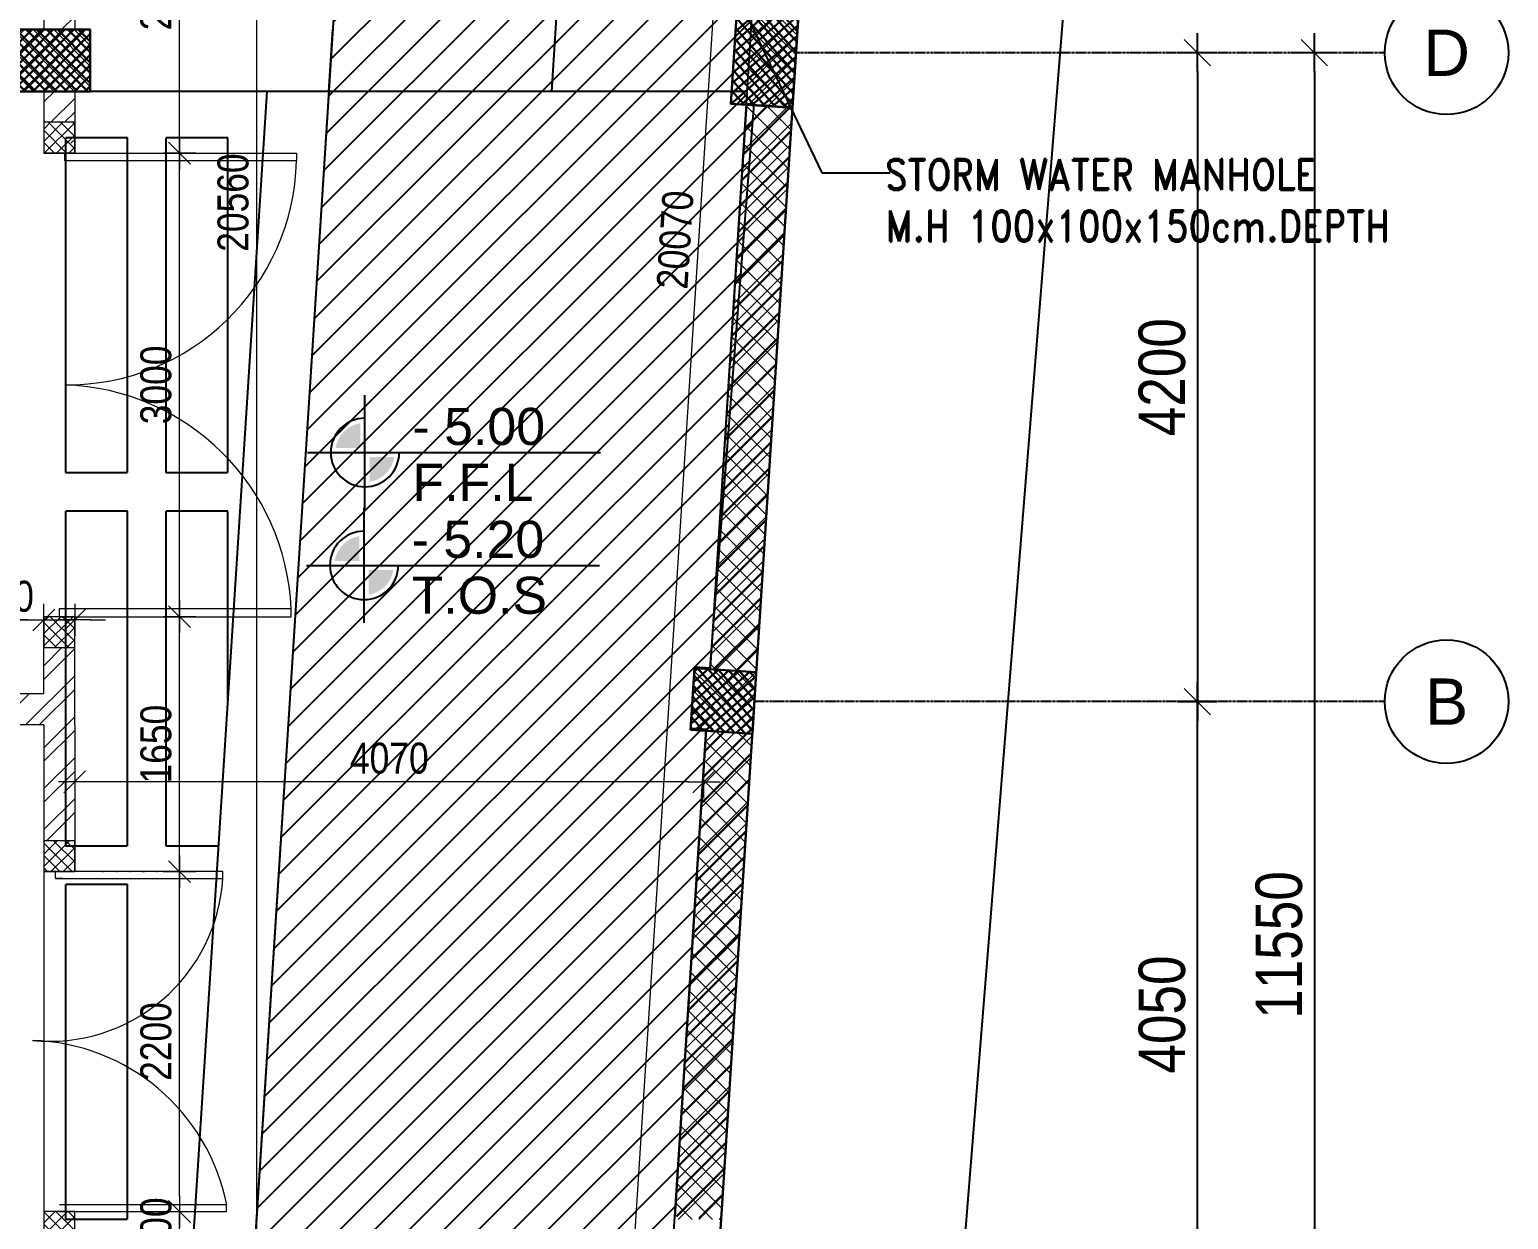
# Model space of a CAD drawing. Header units: inches. Extents: x 676944 to 1044153, y 326920 to 502369.
# Drawn here: x 744355 to 753921, y 370609 to 378310 of the extents above; entities that cross this region are included whole.
import ezdxf
from ezdxf.enums import TextEntityAlignment as Align

# ---------------------------------------------------------------- set-up
doc = ezdxf.new("R2010")
doc.units = ezdxf.units.IN
doc.header["$MEASUREMENT"] = 0
for name, pattern in [('CENTER', [50.8, 31.75, -6.35, 6.35, -6.35]), ('DOT2', [3.175, 0, -3.175]), ('HIDDEN', [9.525, 6.35, -3.175])]:
    doc.linetypes.add(name, pattern=pattern)
doc.layers.add('A-DIMENSION', color=7, linetype='Continuous', lineweight=9)
doc.layers.add('A-LEVEL', color=181, linetype='Continuous', lineweight=9)
for name, color, linetype in [('Axis', 9, 'CENTER'), ('dim-axis', 15, 'Continuous'), ('LEVELS', 181, 'Continuous'), ('P-PIPE-DRA', 40, 'Continuous'), ('P-PIPE-DRA-TXT', 181, 'Continuous'), ('S-BEAM', 2, 'Continuous'), ('S-COL-1', 7, 'Continuous'), ('S-COL1-HT', 11, 'Continuous'), ('S-HAT', 45, 'Continuous'), ('S-RIBS', 43, 'HIDDEN'), ('S-WALL', 1, 'Continuous'), ('S-WALL-HAT', 9, 'Continuous')]:
    doc.layers.add(name, color=color, linetype=linetype)
doc.styles.add('ARIAL', font='ARIALN.TTF')
doc.styles.add('SS', font='romand.shx', dxfattribs={"width": 0.85, "height": 200})
doc.styles.get("Standard").update_dxf_attribs({"font": 'arial.ttf'})
doc.styles.add('style1', font='arial.ttf')
doc.dimstyles.new('DIM-100', dxfattribs={"dimscale": 150, "dimtxt": 2, "dimasz": 1, "dimexe": 0.75, "dimexo": 1, "dimgap": 0.5, "dimtad": 1, "dimdec": 0, "dimzin": 11, "dimdsep": 46, "dimtxsty": 'ARIAL', "dimblk": 'R', "dimcen": 2.5, "dimdle": 1, "dimclrd": 256, "dimclre": 256, "dimclrt": 256, "dimazin": 0, "dimtfac": 1, "dimtdec": 0, "dimtix": 1, "dimtmove": 2, "dimatfit": 3, "dimldrblk": 'R', "dimtolj": 1, "dimtzin": 3, "dimlwd": -1, "dimlwe": 13, "dimarcsym": 0})
doc.dimstyles.new('ELSAYED', dxfattribs={"dimtxt": 250, "dimasz": 180, "dimexe": 0, "dimexo": 0, "dimgap": 0.025, "dimtad": 1, "dimlfac": 0.001, "dimzin": 0, "dimdsep": 46, "dimtxsty": 'SS', "dimcen": 0, "dimdle": 0.02, "dimclrd": 1, "dimclre": 1, "dimclrt": 1, "dimadec": 0, "dimazin": 0, "dimtfac": 1, "dimtix": 1, "dimtmove": 2, "dimatfit": 1, "dimfxl": 0, "dimtolj": 1, "dimtzin": 0, "dimlwe": -1, "dimarcsym": 0})
doc.dimstyles.get("Standard").update_dxf_attribs({"dimtxt": 0.18, "dimasz": 0.18, "dimexe": 0.18, "dimexo": 0.0625, "dimgap": 0.09, "dimtad": 0, "dimtih": 1, "dimtoh": 1, "dimdec": 4, "dimzin": 0, "dimdsep": 46, "dimtxsty": 'Standard', "dimcen": 0.09, "dimadec": 0, "dimazin": 0, "dimtfac": 1, "dimtdec": 4, "dimtofl": 0, "dimtmove": 0, "dimatfit": 3, "dimfxl": 1, "dimtolj": 1, "dimtzin": 0, "dimarcsym": 0})
pattern_1 = [(45, (500265.856, -209134.585), (-39.7747564, 39.7747564), []), (135, (500265.856, -209134.585), (-39.7747564, -39.7747564), [])]
pattern_2 = [(45, (500265.86, -209134.585), (-66.29126, 66.29126), []), (135, (500265.86, -209134.585), (-66.29126, -66.29126), [])]

# ---------------------------------------------------------------- blocks, each defined once
blk = doc.blocks.new('R')
for p, q in [((0, -1.05), (0, 1.05)), ((-1.05, 0), (1.05, 0))]:
    blk.add_line(p, q)
at = {"color": 4, "lineweight": 13}
blk.add_line((-0.707, -0.707), (0.707, 0.707), dxfattribs=at)
blk = doc.blocks.new('*D461')
at = {"layer": 'A-DIMENSION', "color": 254, "linetype": 'DOT2', "lineweight": 13, "transparency": 16777216}
for p, q in [((553658.7, 206192.4), (553658.7, 206108.5)), ((557728.5, 206192.4), (557728.5, 206108.5))]:
    blk.add_line(p, q, dxfattribs=at)
at = {"layer": 'A-DIMENSION', "color": 254, "transparency": 16777216}
blk.add_line((557628.5, 206183.5), (553758.7, 206183.5), dxfattribs=at)
at = {"layer": 'Defpoints', "color": 0, "transparency": 16777216}
for p in [(553658.7, 206292.4), (557728.5, 206292.4), (553658.7, 206183.5)]:
    blk.add_point(p, dxfattribs=at)
at = {"layer": 'A-DIMENSION', "color": 254, "transparency": 16777216, "xscale": 100, "yscale": 100, "zscale": 100}
for p, rotation in [((553658.7, 206183.5), 179.9999999999968), ((557728.5, 206183.5), 359.9999999999968)]:
    blk.add_blockref('R', p, dxfattribs=dict(at, rotation=rotation))
at = {"layer": 'A-DIMENSION', "color": 254, "transparency": 16777216, "insert": (555693.6, 206335.6), "char_height": 200, "attachment_point": 5, "style": 'ARIAL'}
blk.add_mtext('\\A1;4070', dxfattribs=at)
blk = doc.blocks.new('level')
at = {"layer": 'LEVELS'}
for points in [[(42.7, 3.7), (22.8, 3.7, -0.325023), (42.7, 23.7)], [(70.2, -3.7), (50.2, -3.7), (50.2, -23.7, 0.325023)]]:
    blk.add_hatch(color=256, dxfattribs=at).paths.add_polyline_path(points)
for p, q in [((46.5, -46.5), (46.5, 46.5)), ((0, 0), (236.9, 0))]:
    blk.add_line(p, q, dxfattribs=at)
blk.add_arc((46.5, 0), 27.7, 90, 0, dxfattribs=at)
at = {"layer": 'LEVELS', "style": 'style1', "flags": 8}
for tag, p in [('+0.00', (85, 6.1)), ('F.F.L', (85, -39.1))]:
    blk.add_attdef(tag, p, '', height=30, dxfattribs=at)
blk = doc.blocks.new('*D431')
at = {"layer": 'A-DIMENSION', "color": 254, "linetype": 'DOT2', "lineweight": 13, "transparency": 16777216}
for p, q in [((548358.7, 207176.5), (548358.7, 207306.1)), ((553458.7, 207072.1), (553458.7, 207306.1))]:
    blk.add_line(p, q, dxfattribs=at)
at = {"layer": 'A-DIMENSION', "color": 254, "transparency": 16777216}
blk.add_line((548458.7, 207231.1), (553358.7, 207231.1), dxfattribs=at)
at = {"layer": 'Defpoints', "color": 0, "transparency": 16777216}
for p in [(553458.7, 207231.1), (548358.7, 207076.5), (553458.7, 206972.1)]:
    blk.add_point(p, dxfattribs=at)
at = {"layer": 'A-DIMENSION', "color": 254, "transparency": 16777216, "xscale": 100, "yscale": 100, "zscale": 100, "rotation": 180}
blk.add_blockref('R', (548358.7, 207231.1), dxfattribs=at)
at = {"layer": 'A-DIMENSION', "color": 254, "transparency": 16777216, "xscale": 100, "yscale": 100, "zscale": 100}
blk.add_blockref('R', (553458.7, 207231.1), dxfattribs=at)
at = {"layer": 'A-DIMENSION', "color": 254, "transparency": 16777216, "insert": (551816.6, 207398.7), "char_height": 200, "attachment_point": 5, "style": 'ARIAL'}
blk.add_mtext('\\A1;5100', dxfattribs=at)
blk = doc.blocks.new('*D432')
at = {"layer": 'A-DIMENSION', "color": 254, "linetype": 'DOT2', "lineweight": 13, "transparency": 16777216}
for p, q in [((553458.7, 207072.1), (553458.7, 207306.1)), ((553658.7, 207072.1), (553658.7, 207306.1))]:
    blk.add_line(p, q, dxfattribs=at)
at = {"layer": 'A-DIMENSION', "color": 254, "transparency": 16777216}
for p, q in [((553358.7, 207231.1), (553258.7, 207231.1)), ((553458.7, 207231.1), (553658.7, 207231.1)), ((553758.7, 207231.1), (553858.7, 207231.1))]:
    blk.add_line(p, q, dxfattribs=at)
at = {"layer": 'Defpoints', "color": 0, "transparency": 16777216}
for p in [(553658.7, 207231.1), (553458.7, 206972.1), (553658.7, 206972.1)]:
    blk.add_point(p, dxfattribs=at)
at = {"layer": 'A-DIMENSION', "color": 254, "transparency": 16777216, "xscale": 100, "yscale": 100, "zscale": 100}
blk.add_blockref('R', (553458.7, 207231.1), dxfattribs=at)
at = {"layer": 'A-DIMENSION', "color": 254, "transparency": 16777216, "xscale": 100, "yscale": 100, "zscale": 100, "rotation": 180}
blk.add_blockref('R', (553658.7, 207231.1), dxfattribs=at)
at = {"layer": 'A-DIMENSION', "color": 254, "transparency": 16777216, "insert": (553203.3, 207383.2), "char_height": 200, "attachment_point": 5, "style": 'ARIAL'}
blk.add_mtext('\\A1;200', dxfattribs=at)
blk = doc.blocks.new('*D435')
at = {"layer": 'A-DIMENSION', "color": 254, "linetype": 'DOT2', "lineweight": 13, "transparency": 16777216}
for p, q in [((553783.7, 205602.4), (554411.8, 205602.4)), ((554034.4, 203402.4), (554411.8, 203402.4))]:
    blk.add_line(p, q, dxfattribs=at)
at = {"layer": 'A-DIMENSION', "color": 254, "transparency": 16777216}
blk.add_line((554336.8, 203502.4), (554336.8, 205502.4), dxfattribs=at)
at = {"layer": 'Defpoints', "color": 0, "transparency": 16777216}
for p in [(553683.7, 205602.4), (554336.8, 205602.4), (553934.4, 203402.4)]:
    blk.add_point(p, dxfattribs=at)
at = {"layer": 'A-DIMENSION', "color": 254, "transparency": 16777216, "xscale": 100, "yscale": 100, "zscale": 100}
for p, rotation in [((554336.8, 205602.4), 90), ((554336.8, 203402.4), 270)]:
    blk.add_blockref('R', p, dxfattribs=dict(at, rotation=rotation))
at = {"layer": 'A-DIMENSION', "color": 254, "transparency": 16777216, "insert": (554184.7, 204502.4), "char_height": 200, "attachment_point": 5, "rotation": 90, "style": 'ARIAL'}
blk.add_mtext('\\A1;2200', dxfattribs=at)
blk = doc.blocks.new('*D436')
at = {"layer": 'A-DIMENSION', "color": 254, "linetype": 'DOT2', "lineweight": 13, "transparency": 16777216}
for p, q in [((553758.7, 207252.4), (554411.8, 207252.4)), ((553758.7, 205602.4), (554411.8, 205602.4))]:
    blk.add_line(p, q, dxfattribs=at)
at = {"layer": 'A-DIMENSION', "color": 254, "transparency": 16777216}
blk.add_line((554336.8, 205702.4), (554336.8, 207152.4), dxfattribs=at)
at = {"layer": 'Defpoints', "color": 0, "transparency": 16777216}
for p in [(553658.7, 207252.4), (554336.8, 207252.4), (553658.7, 205602.4)]:
    blk.add_point(p, dxfattribs=at)
at = {"layer": 'A-DIMENSION', "color": 254, "transparency": 16777216, "xscale": 100, "yscale": 100, "zscale": 100}
for p, rotation in [((554336.8, 207252.4), 90), ((554336.8, 205602.4), 270)]:
    blk.add_blockref('R', p, dxfattribs=dict(at, rotation=rotation))
at = {"layer": 'A-DIMENSION', "color": 254, "transparency": 16777216, "insert": (554184.7, 206427.4), "char_height": 200, "attachment_point": 5, "rotation": 90, "style": 'ARIAL'}
blk.add_mtext('\\A1;1650', dxfattribs=at)
blk = doc.blocks.new('*D437')
at = {"layer": 'A-DIMENSION', "color": 254, "linetype": 'DOT2', "lineweight": 13, "transparency": 16777216}
for p, q in [((553658.7, 210252.4), (554411.8, 210252.4)), ((553758.7, 207252.4), (554411.8, 207252.4))]:
    blk.add_line(p, q, dxfattribs=at)
at = {"layer": 'A-DIMENSION', "color": 254, "transparency": 16777216}
blk.add_line((554336.8, 207352.4), (554336.8, 210152.4), dxfattribs=at)
at = {"layer": 'Defpoints', "color": 0, "transparency": 16777216}
for p in [(553558.7, 210252.4), (554336.8, 210252.4), (553658.7, 207252.4)]:
    blk.add_point(p, dxfattribs=at)
at = {"layer": 'A-DIMENSION', "color": 254, "transparency": 16777216, "xscale": 100, "yscale": 100, "zscale": 100}
for p, rotation in [((554336.8, 210252.4), 90), ((554336.8, 207252.4), 270)]:
    blk.add_blockref('R', p, dxfattribs=dict(at, rotation=rotation))
at = {"layer": 'A-DIMENSION', "color": 254, "transparency": 16777216, "insert": (554184.7, 208752.4), "char_height": 200, "attachment_point": 5, "rotation": 90, "style": 'ARIAL'}
blk.add_mtext('\\A1;3000', dxfattribs=at)
blk = doc.blocks.new('*D438')
at = {"layer": 'A-DIMENSION', "color": 254, "linetype": 'DOT2', "lineweight": 13, "transparency": 16777216}
for p, q in [((553682.5, 212352.4), (554411.8, 212352.4)), ((553658.7, 210252.4), (554411.8, 210252.4))]:
    blk.add_line(p, q, dxfattribs=at)
at = {"layer": 'A-DIMENSION', "color": 254, "transparency": 16777216}
blk.add_line((554336.8, 210352.4), (554336.8, 212252.4), dxfattribs=at)
at = {"layer": 'Defpoints', "color": 0, "transparency": 16777216}
for p in [(553582.5, 212352.4), (554336.8, 212352.4), (553558.7, 210252.4)]:
    blk.add_point(p, dxfattribs=at)
at = {"layer": 'A-DIMENSION', "color": 254, "transparency": 16777216, "xscale": 100, "yscale": 100, "zscale": 100}
for p, rotation in [((554336.8, 212352.4), 90), ((554336.8, 210252.4), 270)]:
    blk.add_blockref('R', p, dxfattribs=dict(at, rotation=rotation))
at = {"layer": 'A-DIMENSION', "color": 254, "transparency": 16777216, "insert": (554184.7, 211302.4), "char_height": 200, "attachment_point": 5, "rotation": 90, "style": 'ARIAL'}
blk.add_mtext('\\A1;2100', dxfattribs=at)
blk = doc.blocks.new('*D515')
at = {"layer": 'A-DIMENSION', "color": 254, "linetype": 'DOT2', "lineweight": 13, "transparency": 16777216}
for p, q in [((558487.1, 219686.6), (558262.4, 219701)), ((557202.9, 199657.8), (556978.3, 199672.2))]:
    blk.add_line(p, q, dxfattribs=at)
at = {"layer": 'A-DIMENSION', "color": 254, "transparency": 16777216}
blk.add_line((557059.5, 199767.2), (558330.9, 219596.4), dxfattribs=at)
at = {"layer": 'Defpoints', "color": 0, "transparency": 16777216}
for p in [(558337.3, 219696.2), (558586.9, 219680.2), (557302.7, 199651.4)]:
    blk.add_point(p, dxfattribs=at)
at = {"layer": 'A-DIMENSION', "color": 254, "transparency": 16777216, "xscale": 100, "yscale": 100, "zscale": 100}
for p, rotation in [((558337.3, 219696.2), 86.33149765879534), ((557053.1, 199667.4), 266.3314976587953)]:
    blk.add_blockref('R', p, dxfattribs=dict(at, rotation=rotation))
at = {"layer": 'A-DIMENSION', "color": 254, "transparency": 16777216, "insert": (557543.4, 209691.6), "char_height": 200, "attachment_point": 5, "rotation": 86.3315, "style": 'ARIAL'}
blk.add_mtext('\\A1;20070', dxfattribs=at)
blk = doc.blocks.new('*D395')
at = {"layer": 'A-DIMENSION', "color": 254, "linetype": 'DOT2', "lineweight": 13, "transparency": 16777216}
for p, q in [((554743.1, 220212.6), (554760.8, 220212.6)), ((554929.9, 199652.4), (554910.8, 199652.4))]:
    blk.add_line(p, q, dxfattribs=at)
at = {"layer": 'A-DIMENSION', "color": 254, "transparency": 16777216}
blk.add_line((554835.8, 199752.4), (554835.8, 220112.6), dxfattribs=at)
at = {"layer": 'Defpoints', "color": 0, "transparency": 16777216}
for p in [(554835.8, 220212.6), (554843.1, 220212.6), (554829.9, 199652.4)]:
    blk.add_point(p, dxfattribs=at)
at = {"layer": 'A-DIMENSION', "color": 254, "transparency": 16777216, "xscale": 100, "yscale": 100, "zscale": 100}
for p, rotation in [((554835.8, 220212.6), 90), ((554835.8, 199652.4), 270)]:
    blk.add_blockref('R', p, dxfattribs=dict(at, rotation=rotation))
at = {"layer": 'A-DIMENSION', "color": 254, "transparency": 16777216, "insert": (554683.7, 209932.5), "char_height": 200, "attachment_point": 5, "rotation": 90, "style": 'ARIAL'}
blk.add_mtext('\\A1;20560', dxfattribs=at)
blk = doc.blocks.new('*D394')
at = {"layer": 'A-DIMENSION', "color": 254, "transparency": 16777216}
for p, q in [((554336.8, 203502.4), (554336.8, 203602.4)), ((554336.8, 203202.4), (554336.8, 203402.4)), ((554336.8, 203102.4), (554336.8, 203002.4))]:
    blk.add_line(p, q, dxfattribs=at)
at = {"layer": 'A-DIMENSION', "color": 254, "linetype": 'DOT2', "lineweight": 13, "transparency": 16777216}
for p, q in [((554331.8, 203402.4), (554411.8, 203402.4)), ((554034.4, 203202.4), (554411.8, 203202.4))]:
    blk.add_line(p, q, dxfattribs=at)
at = {"layer": 'Defpoints', "color": 0, "transparency": 16777216}
for p in [(554231.8, 203402.4), (554336.8, 203402.4), (553934.4, 203202.4)]:
    blk.add_point(p, dxfattribs=at)
at = {"layer": 'A-DIMENSION', "color": 254, "transparency": 16777216, "xscale": 100, "yscale": 100, "zscale": 100}
for p, rotation in [((554336.8, 203402.4), 270), ((554336.8, 203202.4), 90)]:
    blk.add_blockref('R', p, dxfattribs=dict(at, rotation=rotation))
at = {"layer": 'A-DIMENSION', "color": 254, "transparency": 16777216, "insert": (554184.7, 203302.4), "char_height": 200, "attachment_point": 5, "rotation": 90, "style": 'ARIAL'}
blk.add_mtext('\\A1;200', dxfattribs=at)
blk = doc.blocks.new('*D353')
at = {"layer": 'Defpoints', "color": 0, "transparency": 16777216}
for p in [(255757.3, 426487.4), (255757.3, 414937.4), (255757.3, 414937.4)]:
    blk.add_point(p, dxfattribs=at)
at = {"layer": 'dim-axis', "linetype": 'DOT2', "lineweight": 13, "transparency": 16777216}
for p, q in [((255607.3, 426487.4), (255644.8, 426487.4)), ((255607.3, 414937.4), (255644.8, 414937.4))]:
    blk.add_line(p, q, dxfattribs=at)
at = {"layer": 'dim-axis', "transparency": 16777216}
blk.add_line((255757.3, 426367.4), (255757.3, 415057.4), dxfattribs=at)
at = {"layer": 'dim-axis', "transparency": 16777216, "xscale": 120, "yscale": 120, "zscale": 120}
for p, rotation in [((255757.3, 426487.4), 90), ((255757.3, 414937.4), 270)]:
    blk.add_blockref('R', p, dxfattribs=dict(at, rotation=rotation))
at = {"layer": 'dim-axis', "transparency": 16777216, "insert": (255529.2, 420712.4), "char_height": 300, "attachment_point": 5, "rotation": 90, "style": 'ARIAL'}
blk.add_mtext('\\A1;11550', dxfattribs=at)
blk = doc.blocks.new('*D153')
at = {"layer": 'Defpoints', "color": 0, "transparency": 16777216}
for p in [(253904.5, 442848), (251664.1, 414937.4), (253174.5, 414816.2)]:
    blk.add_point(p, dxfattribs=at)
at = {"layer": 'dim-axis', "linetype": 'DOT2', "lineweight": 13, "transparency": 16777216}
for p, q in [((254054, 442836), (255527.1, 442717.7)), ((251813.6, 414925.4), (253286.6, 414807.2))]:
    blk.add_line(p, q, dxfattribs=at)
at = {"layer": 'dim-axis', "transparency": 16777216}
blk.add_line((255405.3, 442607.1), (253184.1, 414935.8), dxfattribs=at)
at = {"layer": 'dim-axis', "transparency": 16777216, "xscale": 120, "yscale": 120, "zscale": 120}
for p, rotation in [((255414.9, 442726.7), 85.410651128382), ((253174.5, 414816.2), 265.410651128382)]:
    blk.add_blockref('R', p, dxfattribs=dict(at, rotation=rotation))
at = {"layer": 'dim-axis', "transparency": 16777216, "insert": (254067.3, 428789.7), "char_height": 300, "attachment_point": 5, "rotation": 85.41065, "style": 'ARIAL'}
blk.add_mtext('\\A1;28000', dxfattribs=at)
blk = doc.blocks.new('*D369')
at = {"layer": 'Defpoints', "color": 0, "transparency": 16777216}
for p in [(254290.1, 426487.4), (254290.1, 422287.4), (255001, 422287.4)]:
    blk.add_point(p, dxfattribs=at)
at = {"layer": 'dim-axis', "linetype": 'DOT2', "lineweight": 13, "transparency": 16777216}
for p, q in [((254440.1, 426487.4), (255113.5, 426487.4)), ((254440.1, 422287.4), (255113.5, 422287.4))]:
    blk.add_line(p, q, dxfattribs=at)
at = {"layer": 'dim-axis', "transparency": 16777216}
blk.add_line((255001, 426367.4), (255001, 422407.4), dxfattribs=at)
at = {"layer": 'dim-axis', "transparency": 16777216, "xscale": 120, "yscale": 120, "zscale": 120}
for p, rotation in [((255001, 426487.4), 90), ((255001, 422287.4), 270)]:
    blk.add_blockref('R', p, dxfattribs=dict(at, rotation=rotation))
at = {"layer": 'dim-axis', "transparency": 16777216, "insert": (254772.9, 424387.4), "char_height": 300, "attachment_point": 5, "rotation": 90, "style": 'ARIAL'}
blk.add_mtext('\\A1;4200', dxfattribs=at)
blk = doc.blocks.new('*D370')
at = {"layer": 'Defpoints', "color": 0, "transparency": 16777216}
for p in [(254290.1, 422287.4), (255001, 422287.4), (254290.1, 418237.4)]:
    blk.add_point(p, dxfattribs=at)
at = {"layer": 'dim-axis', "linetype": 'DOT2', "lineweight": 13, "transparency": 16777216}
for p, q in [((254440.1, 422287.4), (255113.5, 422287.4)), ((254440.1, 418237.4), (255113.5, 418237.4))]:
    blk.add_line(p, q, dxfattribs=at)
at = {"layer": 'dim-axis', "transparency": 16777216}
blk.add_line((255001, 418357.4), (255001, 422167.4), dxfattribs=at)
at = {"layer": 'dim-axis', "transparency": 16777216, "xscale": 120, "yscale": 120, "zscale": 120}
for p, rotation in [((255001, 422287.4), 90), ((255001, 418237.4), 270)]:
    blk.add_blockref('R', p, dxfattribs=dict(at, rotation=rotation))
at = {"layer": 'dim-axis', "transparency": 16777216, "insert": (254772.9, 420262.4), "char_height": 300, "attachment_point": 5, "rotation": 90, "style": 'ARIAL'}
blk.add_mtext('\\A1;4050', dxfattribs=at)
blk = doc.blocks.new('SDFGBS')
at = {"layer": 'A-DIMENSION'}
h = blk.add_hatch(dxfattribs=at)
h.set_pattern_fill('ANSI35', color=254, scale=500)
h.set_pattern_definition([(45, (552314.21, 217329.53), (-88.3883, 88.3883), []), (45, (552402.6, 217329.53), (-88.3883, 88.3883), [156.25, -31.25, 0, -31.25])])
edge = h.paths.add_edge_path(flags=17)
edge.add_line((553946.3, 227821), (553748.4, 227849.3))
edge.add_line((553748.4, 227849.3), (552636.7, 220060.7))
edge.add_line((552636.7, 220060.7), (552850.2, 220030.2))
edge.add_line((552850.2, 220030.2), (553946.3, 227821))
edge.add_line((553946.3, 227821), (553748.4, 227849.3))
h.paths.add_polyline_path([(553946.3, 227821), (553748.4, 227849.3), (552636.7, 220060.7), (552850.2, 220030.2)], flags=17)
h.paths.add_polyline_path([(552122.2, 216511.9), (552150.4, 216709.9), (548158.7, 217279.6), (548158.7, 217118.1), (548158.7, 217081.1), (548158.7, 206352.4), (548358.7, 206352.4), (548358.7, 217049)])
h.paths.add_polyline_path([(552440.3, 217325.1), (552242.3, 217353.3), (552206.9, 217105.8), (552404.9, 217077.6)])
h.paths.add_polyline_path([(548158.7, 205052.4), (548358.7, 205055.3), (548358.7, 205152.4), (548158.7, 205152.4)])
h = blk.add_hatch(dxfattribs=at)
h.set_pattern_fill('ANSI32', color=254, scale=500)
h.set_pattern_definition([(45, (500240.86, -209134.59), (-132.58252, 132.58252), []), (45, (500329.24, -209134.59), (-132.58252, 132.58252), [])])
h.paths.add_polyline_path([(553658.7, 210652.4), (553633.7, 210652.4), (553633.7, 210252.4), (553644, 210252.4), (553658.7, 210252.4)])
h.paths.add_polyline_path([(553458.7, 210452.4), (553633.7, 210452.4), (553633.7, 210652.4), (553458.7, 210652.4)])
h.paths.add_polyline_path([(553658.7, 212152.4), (553458.7, 212152.4), (553458.7, 211052.4), (553658.7, 211052.4)])
h = blk.add_hatch(dxfattribs=at)
h.set_pattern_fill('ANSI37', color=254, scale=750)
h.set_pattern_definition(pattern_2)
h.paths.add_polyline_path([(558003.2, 210572.4), (558302.5, 210553.2), (558347.3, 211251.7), (558048, 211270.9)])
h = blk.add_hatch(dxfattribs=at)
h.set_pattern_fill('ANSI37', color=254, scale=750)
h.set_pattern_definition(pattern_2)
h.paths.add_polyline_path([(552858.7, 211052.4), (552858.7, 210652.4), (553759.4, 210652.4), (553759.4, 211052.4)])
h = blk.add_hatch(dxfattribs=at)
h.set_pattern_fill('ANSI37,_O', color=254, scale=450)
h.set_pattern_definition(pattern_1)
h.paths.add_polyline_path([(553658.7, 210452.4), (553458.7, 210452.4), (553458.7, 210252.4), (553658.7, 210252.4)])
h = blk.add_hatch(dxfattribs=at)
h.set_pattern_fill('ANSI37,_O', color=254, scale=450)
h.set_pattern_definition([(45, (500265.856, -209934.585), (-39.7747564, 39.7747564), []), (135, (500265.856, -209934.585), (-39.7747564, -39.7747564), [])])
h.paths.add_polyline_path([(553658.7, 207252.4), (553458.7, 207252.4), (553458.7, 207052.4), (553658.7, 207052.4)])
h = blk.add_hatch(dxfattribs=at)
h.set_pattern_fill('ANSI32', color=254, scale=500)
h.set_pattern_definition([(45, (500265.86, -209134.59), (-132.58252, 132.58252), []), (45, (500354.24, -209134.59), (-132.58252, 132.58252), [])])
edge = h.paths.add_edge_path()
edge.add_line((553658.7, 207052.4), (553458.7, 207052.4))
edge.add_line((553458.7, 207052.4), (553458.7, 206752.4))
edge.add_line((553458.7, 206752.4), (548934.2, 206752.4))
edge.add_arc((548559.8, 206696.2), 378.6, -22.31787, 8.53968, ccw=False)
edge.add_line((548910, 206552.4), (553458.7, 206552.4))
edge.add_line((553458.7, 206552.4), (553458.7, 205802.4))
edge.add_line((553458.7, 205802.4), (553658.7, 205802.4))
edge.add_line((553658.7, 205802.4), (553658.7, 207052.4))
h = blk.add_hatch(dxfattribs=at)
h.set_pattern_fill('ANSI37', color=254, scale=750)
h.set_pattern_definition([(45, (500264.61, -209142.55), (-66.29126, 66.29126), []), (135, (500264.61, -209142.55), (-66.29126, -66.29126), [])])
h.paths.add_polyline_path([(557642.3, 206520.5), (558041.5, 206494.9), (558067.1, 206894.1), (557667.9, 206919.7)])
h = blk.add_hatch(dxfattribs=at)
h.set_pattern_fill('ANSI37,_O', color=254, scale=450)
h.set_pattern_definition(pattern_1)
h.paths.add_polyline_path([(553658.7, 205802.4), (553458.7, 205802.4), (553458.7, 205602.4), (553658.7, 205602.4)])
h = blk.add_hatch(dxfattribs=at)
h.set_pattern_fill('ANSI37,_O', color=254, scale=450)
h.set_pattern_definition(pattern_1)
h.paths.add_polyline_path([(553658.7, 203402.4), (553458.7, 203402.4), (553458.7, 203202.4), (553658.7, 203202.4)])
at = {"layer": 'A-DIMENSION', "color": 254}
for p, q in [((553458.7, 212352.4), (553458.7, 211052.4)), ((553658.7, 212352.4), (553658.7, 211052.4)), ((558026.3, 210932.4), (558026, 210932.7)), ((558028.8, 210976.4), (558029.1, 210976.7)), ((558019.7, 210834.7), (558020, 210835)), ((558018.3, 210807.8), (558018, 210808.1)), ((553458.7, 210652.4), (553458.7, 210252.4)), ((553658.7, 210652.4), (553658.7, 210252.4)), ((558010.3, 210683.2), (558010, 210683.5)), ((558010.6, 210693.1), (558010.9, 210693.3)), ((557983.4, 210268.1), (558270.5, 210555.2)), ((557992.5, 210409.7), (558145.9, 210563.2)), ((558001.6, 210551.4), (558021.3, 210571.2)), ((558284.5, 210276.4), (558002, 210558.9)), ((558292.5, 210401), (558129.2, 210564.3)), ((558300.5, 210525.6), (558270.9, 210555.2)), ((557974.3, 210126.4), (558295.5, 210447.6)), ((558276.6, 210151.8), (557994, 210434.3)), ((557965.2, 209984.7), (558286.4, 210305.9)), ((558268.6, 210027.2), (557986.1, 210309.7)), ((553658.7, 210252.4), (553458.7, 210252.4)), ((553594, 210202.4), (553594, 210252.4)), ((557956.1, 209843.1), (558277.4, 210164.3)), ((558260.6, 209902.6), (557978.1, 210185.1)), ((557947.1, 209701.4), (558268.3, 210022.6)), ((558252.6, 209778), (557970.1, 210060.5)), ((557938, 209559.7), (558259.2, 209880.9)), ((558244.6, 209653.4), (557962.1, 209935.9)), ((558236.6, 209528.8), (557954.1, 209811.3)), ((557928.9, 209418.1), (558250.1, 209739.3)), ((558228.6, 209404.2), (557946.1, 209686.7)), ((557919.8, 209276.4), (558241, 209597.6)), ((558220.6, 209279.6), (557938.1, 209562.1)), ((557910.7, 209134.7), (558231.9, 209456)), ((558212.6, 209155), (557930.1, 209437.6)), ((557901.6, 208993.1), (558222.9, 209314.3)), ((558204.7, 209030.5), (557922.1, 209313)), ((557892.6, 208851.4), (558213.8, 209172.6)), ((558196.7, 208905.9), (557914.2, 209188.4)), ((557883.5, 208709.7), (558204.7, 209031)), ((558188.7, 208781.3), (557906.2, 209063.8)), ((558180.7, 208656.7), (557898.2, 208939.2)), ((557874.4, 208568.1), (558195.6, 208889.3)), ((557865.3, 208426.4), (558186.5, 208747.6)), ((558172.7, 208532.1), (557890.2, 208814.6)), ((558164.7, 208407.5), (557882.2, 208690)), ((557856.2, 208284.7), (558177.4, 208606)), ((558156.7, 208282.9), (557874.2, 208565.4)), ((557847.1, 208143.1), (558168.4, 208464.3)), ((558148.7, 208158.3), (557866.2, 208440.8)), ((557838.1, 208001.4), (558159.3, 208322.6)), ((558140.7, 208033.7), (557858.2, 208316.2)), ((557829, 207859.7), (558150.2, 208181)), ((558132.8, 207909.1), (557850.3, 208191.6)), ((558124.8, 207784.5), (557842.3, 208067)), ((557819.9, 207718.1), (558141.1, 208039.3)), ((557810.8, 207576.4), (558132, 207897.6)), ((558116.8, 207659.9), (557834.3, 207942.4)), ((558108.8, 207535.3), (557826.3, 207817.8)), ((557801.7, 207434.7), (558122.9, 207756)), ((558100.8, 207410.7), (557818.3, 207693.2)), ((557792.6, 207293.1), (558113.8, 207614.3)), ((558092.8, 207286.1), (557810.3, 207568.6)), ((557783.6, 207151.4), (558104.8, 207472.6)), ((558084.8, 207161.5), (557802.3, 207444)), ((553558.7, 207302.4), (553558.7, 207252.4)), ((557774.5, 207009.8), (558095.7, 207331)), ((558076.8, 207037), (557794.3, 207319.5)), ((553458.7, 206752.4), (553458.7, 207252.4)), ((553658.7, 207252.4), (553458.7, 207252.4)), ((553658.7, 206552.4), (553658.7, 207252.4)), ((558068.8, 206912.4), (557786.3, 207194.9)), ((557808, 206910.7), (558086.6, 207189.3)), ((557946.8, 206901.8), (557778.4, 207070.3)), ((557932.6, 206902.7), (558077.5, 207047.6)), ((557668.4, 206915.1), (557667.7, 206915.8)), ((557805.2, 206910.9), (557770.4, 206945.7)), ((557666.8, 206902.1), (557667.6, 206902.9)), ((558057.2, 206894.7), (558068.4, 206906)), ((553458.7, 206752.4), (548358.7, 206752.4)), ((557657.7, 206760.4), (557658.5, 206761.2)), ((557660.4, 206790.5), (557659.7, 206791.2)), ((557652.4, 206665.9), (557651.7, 206666.6)), ((553458.7, 206552.4), (548358.7, 206552.4)), ((553458.7, 206552.4), (553458.7, 205602.4)), ((553658.7, 206552.4), (553658.7, 205602.4)), ((557644.4, 206541.3), (557643.7, 206542)), ((557648.6, 206618.7), (557649.4, 206619.5)), ((557666.8, 206518.9), (557658.2, 206527.5)), ((557680.5, 206518), (557688.1, 206525.6)), ((557720, 206159.8), (558041.2, 206481)), ((557729.1, 206301.4), (557929.7, 206502.1)), ((557738.1, 206443.1), (557805.1, 206510)), ((558020.9, 206164.8), (557738.4, 206447.3)), ((558028.9, 206289.4), (557808.5, 206509.8)), ((558036.9, 206414), (557950.1, 206500.7)), ((557710.9, 206018.1), (558032.1, 206339.3)), ((558012.9, 206040.2), (557730.4, 206322.7)), ((557701.8, 205876.4), (558023, 206197.6)), ((558004.9, 205915.6), (557722.4, 206198.1)), ((557692.7, 205734.8), (558013.9, 206056)), ((557996.9, 205791), (557714.4, 206073.5)), ((557683.6, 205593.1), (558004.8, 205914.3)), ((557989, 205666.4), (557706.5, 205948.9)), ((557674.6, 205451.4), (557995.8, 205772.6)), ((557981, 205541.8), (557698.5, 205824.3)), ((557973, 205417.2), (557690.5, 205699.7)), ((553658.7, 205602.4), (553458.7, 205602.4)), ((553458.7, 205602.4), (553458.7, 203000.2)), ((553534.7, 205558.4), (553534.7, 205602.4)), ((557665.5, 205309.8), (557986.7, 205631)), ((557965, 205292.6), (557682.5, 205575.1)), ((557656.4, 205168.1), (557977.6, 205489.3)), ((557957, 205168), (557674.5, 205450.5)), ((557647.3, 205026.4), (557968.5, 205347.6)), ((557949, 205043.5), (557666.5, 205326)), ((557638.2, 204884.8), (557959.4, 205206)), ((557941, 204918.9), (557658.5, 205201.4)), ((557629.1, 204743.1), (557950.3, 205064.3)), ((557933, 204794.3), (557650.5, 205076.8)), ((557620.1, 204601.4), (557941.3, 204922.6)), ((557925, 204669.7), (557642.5, 204952.2)), ((557917.1, 204545.1), (557634.6, 204827.6)), ((557611, 204459.8), (557932.2, 204781)), ((557601.9, 204318.1), (557923.1, 204639.3)), ((557909.1, 204420.5), (557626.6, 204703)), ((557901.1, 204295.9), (557618.6, 204578.4)), ((557592.8, 204176.4), (557914, 204497.6)), ((557893.1, 204171.3), (557610.6, 204453.8)), ((557583.7, 204034.8), (557904.9, 204356)), ((557885.1, 204046.7), (557602.6, 204329.2)), ((557574.6, 203893.1), (557895.8, 204214.3)), ((557877.1, 203922.1), (557594.6, 204204.6)), ((557565.6, 203751.4), (557886.8, 204072.6)), ((557869.1, 203797.5), (557586.6, 204080)), ((557861.1, 203672.9), (557578.6, 203955.4)), ((557556.5, 203609.8), (557877.7, 203931)), ((557547.4, 203468.1), (557868.6, 203789.3)), ((557853.1, 203548.3), (557570.6, 203830.8)), ((557845.2, 203423.7), (557562.7, 203706.2)), ((557785.3, 203351), (557554.7, 203581.6)), ((557562.9, 203351), (557859.5, 203647.6)), ((557695.4, 203351), (557850.4, 203506)), ((557652.7, 203351), (557546.7, 203457)), ((557828, 203351), (557841.3, 203364.3))]:
    blk.add_line(p, q, dxfattribs=at)
for points in [[(558003.2, 210572.4), (558302.5, 210553.2), (558347.3, 211251.7), (558048, 211270.9)], [(552858.7, 211052.4), (552858.7, 210652.4), (553759.4, 210652.4), (553759.4, 211052.4)], [(553658.7, 210452.4), (553458.7, 210452.4), (553458.7, 210252.4), (553658.7, 210252.4)], [(553658.7, 207252.4), (553458.7, 207252.4), (553458.7, 207052.4), (553658.7, 207052.4)], [(557642.3, 206520.5), (558041.5, 206494.9), (558067.1, 206894.1), (557667.9, 206919.7)], [(553658.7, 205802.4), (553458.7, 205802.4), (553458.7, 205602.4), (553658.7, 205602.4)], [(553658.7, 203402.4), (553458.7, 203402.4), (553458.7, 203202.4), (553658.7, 203202.4)]]:
    blk.add_lwpolyline(points, close=True, dxfattribs=at)
for points in [[(557768.3, 206913.2), (558002.9, 210572.4)], [(553644, 210252.4), (553594, 210252.4), (555093.9, 210252.4), (555093.9, 210202.4), (553594, 210202.4)], [(553608.7, 207252.4), (553558.7, 207252.4), (555058.6, 207252.4), (555058.6, 207302.4), (553558.7, 207302.4)], [(557540, 203351), (557742.7, 206514)], [(553578.7, 205558.4), (553534.7, 205558.4), (554616.6, 205558.4), (554616.6, 205602.4), (553534.7, 205602.4)], [(553603.7, 203402.4), (553559.7, 203402.4), (554641.6, 203402.4), (554641.6, 203446.4), (553559.7, 203446.4)]]:
    blk.add_lwpolyline(points, dxfattribs=at)
for centre, radius, start, end in [((553607.8, 210238.9), 1486.5, 269.47456, 358.59429), ((553545.3, 207238.6), 1514.7, 2.41679, 88.15187), ((553496.2, 205626.3), 1122.5, 264.32013, 356.53551), ((553347.4, 203190.5), 1319.3, 11.18532, 88.36255)]:
    blk.add_arc(centre, radius, start, end, dxfattribs=at)
at = {"layer": 'S-WALL', "color": 254}
blk.add_lwpolyline([(509749.2, 234378), (509749.2, 234378), (507454.1, 199352.4), (557584.1, 199352.4), (559375.7, 227295.1), (545410.2, 229288.3)], dxfattribs=at)
at = {"layer": 'A-DIMENSION', "color": 254}
ref = blk.add_blockref('level', (555164, 208314.9), dxfattribs=dict(at, xscale=7.999999999999999, yscale=7.999999999999999, zscale=7.999999999999999))
ref.add_attrib('+0.00', '- 5.00', (555843.8, 208363.9), dxfattribs={"layer": 'A-LEVEL', "height": 240, "style": 'style1'})
ref.add_attrib('F.F.L', 'F.F.L', (555843.8, 208001.9), dxfattribs={"layer": 'A-LEVEL', "height": 240, "style": 'style1'})
ref = blk.add_blockref('level', (555158.6, 207584.1), dxfattribs=dict(at, xscale=7.999999999999999, yscale=7.999999999999999, zscale=7.999999999999999))
ref.add_attrib('+0.00', '- 5.20', (555838.4, 207633.1), dxfattribs={"layer": 'A-LEVEL', "height": 240, "style": 'style1'})
ref.add_attrib('F.F.L', 'T.O.S', (555838.4, 207271.1), dxfattribs={"layer": 'A-LEVEL', "height": 240, "style": 'style1'})
for base, p1, p2, picture, middle in [((554835.8, 220212.6), (554829.9, 199652.4), (554843.1, 220212.6), '*D395', (554683.7, 209932.5)), ((554336.8, 212352.4), (553558.7, 210252.4), (553582.5, 212352.4), '*D438', (554184.7, 211302.4)), ((554336.8, 210252.4), (553658.7, 207252.4), (553558.7, 210252.4), '*D437', (554184.7, 208752.4)), ((554336.8, 207252.4), (553658.7, 205602.4), (553658.7, 207252.4), '*D436', (554184.7, 206427.4)), ((554336.8, 205602.4), (553934.4, 203402.4), (553683.7, 205602.4), '*D435', (554184.7, 204502.4)), ((554336.8, 203402.4), (553934.4, 203202.4), (554231.8, 203402.4), '*D394', (554184.7, 203302.4))]:
    dim = blk.add_linear_dim(base=base, p1=p1, p2=p2, angle=90, dimstyle='Standard', override={"dimscale": 100, "dimtxt": 2, "dimasz": 1, "dimexe": 0.75, "dimexo": 1, "dimgap": 0.5, "dimtad": 1, "dimtih": 0, "dimtoh": 0, "dimdec": 0, "dimzin": 3, "dimtxsty": 'ARIAL', "dimblk": 'R', "dimcen": 2.5, "dimdle": 1, "dimclrd": 254, "dimclre": 254, "dimclrt": 254, "dimadec": 2, "dimtdec": 0, "dimtix": 1, "dimtofl": 1, "dimtmove": 2, "dimldrblk": 'R', "dimfxl": 2.5, "dimtzin": 3, "dimlwd": 65535, "dimlwe": 13}, dxfattribs=at)
    dim.commit()
    dim.dimension.update_dxf_attribs({"geometry": picture, "text_midpoint": middle})
for p1, p2, distance, picture, middle in [((557302.7, 199651.4), (558586.9, 219680.2), 250.1, '*D515', (557543.4, 209691.6)), ((557728.5, 206292.4), (553658.7, 206292.4), 108.9, '*D461', (555693.6, 206335.6))]:
    dim = blk.add_aligned_dim(p1=p1, p2=p2, distance=distance, dimstyle='Standard', override={"dimscale": 100, "dimtxt": 2, "dimasz": 1, "dimexe": 0.75, "dimexo": 1, "dimgap": 0.5, "dimtad": 1, "dimtih": 0, "dimtoh": 0, "dimdec": 0, "dimzin": 3, "dimtxsty": 'ARIAL', "dimblk": 'R', "dimcen": 2.5, "dimdle": 1, "dimclrd": 254, "dimclre": 254, "dimclrt": 254, "dimadec": 2, "dimtdec": 0, "dimtix": 1, "dimtofl": 1, "dimtmove": 2, "dimldrblk": 'R', "dimfxl": 2.5, "dimtzin": 3, "dimlwd": 65535, "dimlwe": 13}, dxfattribs=at)
    dim.commit()
    dim.dimension.update_dxf_attribs({"geometry": picture, "text_midpoint": middle})
for base, p1, p2, picture, middle in [((553458.7, 207231.1), (548358.7, 207076.5), (553458.7, 206972.1), '*D431', (551816.6, 207398.7)), ((553658.7, 207231.1), (553458.7, 206972.1), (553658.7, 206972.1), '*D432', (553203.3, 207383.2))]:
    dim = blk.add_linear_dim(base=base, p1=p1, p2=p2, dimstyle='Standard', override={"dimscale": 100, "dimtxt": 2, "dimasz": 1, "dimexe": 0.75, "dimexo": 1, "dimgap": 0.5, "dimtad": 1, "dimtih": 0, "dimtoh": 0, "dimdec": 0, "dimzin": 3, "dimtxsty": 'ARIAL', "dimblk": 'R', "dimcen": 2.5, "dimdle": 1, "dimclrd": 254, "dimclre": 254, "dimclrt": 254, "dimadec": 2, "dimtdec": 0, "dimtix": 1, "dimtofl": 1, "dimtmove": 2, "dimldrblk": 'R', "dimfxl": 2.5, "dimtzin": 3, "dimlwd": 65535, "dimlwe": 13}, dxfattribs=at)
    dim.commit()
    dim.dimension.update_dxf_attribs({"geometry": picture, "text_midpoint": middle, "dimtype": 160})
blk = doc.blocks.new('FSDRHGT')
at = {"layer": 'Axis', "ltscale": 0.5}
for p, q in [((256212.7, 426487.4), (252404.7, 426487.4)), ((256212.7, 422287.4), (252135.4, 422287.4))]:
    blk.add_line(p, q, dxfattribs=at)
at = {"layer": 'Axis', "linetype": 'Continuous'}
for centre in [(256612.7, 426487.4), (256612.7, 422287.4)]:
    blk.add_circle(centre, 400, dxfattribs=at)
at = {"layer": 'S-WALL', "color": 7}
blk.add_lwpolyline([(201534.1, 414937.4), (251664.1, 414937.4), (253455.7, 442880.1), (203829.2, 449963)], close=True, dxfattribs=at)
at = {"layer": 'Axis', "linetype": 'Continuous', "style": 'style1'}
for s, p in [('D', (256612.7, 426487.4)), ('B', (256612.7, 422287.4))]:
    blk.add_text(s, height=300, dxfattribs=at).set_placement(p, align=Align.MIDDLE)
at = {"layer": 'dim-axis', "color": 3}
for p1, p2, distance, picture, middle in [((253904.5, 442848), (251664.1, 414937.4), 1515.3, '*D153', (254067.3, 428789.7)), ((255757.3, 426487.4), (255757.3, 414937.4), 0, '*D353', (255529.2, 420712.4))]:
    dim = blk.add_aligned_dim(p1=p1, p2=p2, distance=distance, dimstyle='DIM-100', override={"dimasz": 0.8}, dxfattribs=at)
    dim.commit()
    dim.dimension.update_dxf_attribs({"geometry": picture, "text_midpoint": middle})
for p1, angle, picture, middle in [((254290.1, 426487.4), 90, '*D369', (254772.9, 424387.4)), ((254290.1, 418237.4), 270, '*D370', (254772.9, 420262.4))]:
    dim = blk.add_linear_dim(base=(255001, 422287.4), p1=p1, p2=(254290.1, 422287.4), angle=angle, dimstyle='DIM-100', override={"dimasz": 0.8}, dxfattribs=at)
    dim.commit()
    dim.dimension.update_dxf_attribs({"geometry": picture, "text_midpoint": middle})
blk = doc.blocks.new('CEILING PLAN')
at = {"layer": 'S-COL1-HT', "lineweight": 30}
h = blk.add_hatch(dxfattribs=at)
h.set_pattern_fill('ANSI37', color=254, scale=15, angle=-3.66998)
h.set_pattern_definition([(41.330017, (520091.817, 476471.64), (-31.45132, 35.762482), []), (131.330017, (520091.817, 476471.64), (-35.762482, -31.45132), [])])
h.paths.add_polyline_path([(437246.6, 463142.5), (437645.7, 463116.9), (437690.5, 463815.5), (437291.4, 463841.1)])
h = blk.add_hatch(dxfattribs=at)
h.set_pattern_fill('ANSI37', color=254, scale=15)
h.set_pattern_definition([(45, (468108.74, 473088.66), (-33.67596, 33.67596), []), (135, (468108.74, 473088.66), (-33.67596, -33.67596), [])])
h.paths.add_polyline_path([(432203.2, 463623.1), (432203.2, 463223.1), (433103.2, 463223.1), (433103.2, 463623.1)])
h = blk.add_hatch(dxfattribs=at)
h.set_pattern_fill('ANSI37', color=254, scale=15, angle=-3.66998)
h.set_pattern_definition([(41.3300165, (899796.337, 792032.74), (-31.4513192, 35.7624823), []), (131.3300165, (899796.337, 792032.74), (-35.7624823, -31.4513192), [])])
h.paths.add_polyline_path([(436986.8, 459091.2), (437386, 459065.6), (437411.6, 459464.8), (437012.4, 459490.4)])
at = {"layer": 'S-HAT'}
h = blk.add_hatch(dxfattribs=at)
h.set_pattern_fill('ANSI31', color=254, scale=50, style=0)
h.set_pattern_definition([(45, (393264, 521461.99), (-112.2532, 112.2532), [])])
h.paths.add_polyline_path([(436417.7, 465254.5), (437484.5, 465186.1), (437661.7, 468149.5), (437618.2, 468152.3), (437640.6, 468501.6), (437740.4, 468495.2), (437987.7, 472350), (437887.9, 472356.4), (437910.3, 472705.7), (437960.2, 472702.5), (438184.5, 476200.2), (438256.7, 476554.1), (438157.5, 476560.5), (438160.8, 476611.6), (435528.3, 476987.3), (434133.3, 455223.1), (436839, 455223.1), (436816.1, 455646.2), (436864.7, 455623.1), (437087.2, 459092.7), (436987.4, 459099.1), (437013, 459498.3), (437112.8, 459491.9), (437396.9, 463139.8), (437347, 463143), (437414.1, 464188.5), (436353.7, 464256.5)])
at = {"layer": 'S-WALL-HAT', "lineweight": 30}
h = blk.add_hatch(dxfattribs=at)
h.set_pattern_fill('ANSI31', color=254, scale=35)
h.set_pattern_definition([(45, (874698.03, 817381.6), (-78.577241, 78.577241), [])])
h.paths.add_polyline_path([(436885.1, 455940.9), (436838.8, 455219.9), (437139.6, 455223.1), (437184.5, 455921.7)])
h.paths.add_polyline_path([(434505.1, 480465.7), (434901.1, 480409.2), (434844.6, 480013.2), (434448.6, 480069.7)])
h.paths.add_polyline_path([(430941.2, 480974.5), (430884.7, 480578.5), (430488.7, 480635), (430545.3, 481031)])
h.paths.add_polyline_path([(426981.4, 481539.7), (426924.9, 481143.8), (426528.9, 481200.3), (426585.4, 481596.3)])
h.paths.add_polyline_path([(423021.5, 482105), (422965, 481709), (422569, 481765.6), (422625.5, 482161.5)])
h.paths.add_polyline_path([(418665.8, 482726.7), (419061.8, 482670.1), (419005.2, 482274.2), (418609.3, 482330.7)])
h.paths.add_polyline_path([(414706, 483291.9), (415102, 483235.3), (415045.5, 482839.3), (414649.5, 482895.9)])
h.paths.add_polyline_path([(411142.2, 483800.6), (411085.7, 483404.6), (410689.7, 483461.1), (410746.3, 483857.1)])
h.paths.add_polyline_path([(407182.5, 484365.9), (407126, 483969.9), (406730, 484026.4), (406786.5, 484422.4)])
h.paths.add_polyline_path([(403222.7, 484931.3), (403166.1, 484535.4), (402770.2, 484591.9), (402826.7, 484987.9)])
h.paths.add_polyline_path([(399262.8, 485496.8), (399206.3, 485100.8), (398810.3, 485157.3), (398866.8, 485553.3)])
h.paths.add_polyline_path([(395303, 486062.2), (395246.5, 485666.2), (394850.5, 485722.7), (394907, 486118.7)])
h.paths.add_polyline_path([(391343.2, 486627.6), (391286.6, 486231.6), (390890.7, 486288.2), (390947.2, 486684.2), (389093.7, 486948.7), (388877.3, 483646.1), (389175.1, 483603.8), (389130.9, 482928), (388831.5, 482947.6), (387463.7, 462073.1), (387764.3, 462073.1), (387717.3, 461355), (387417.9, 461374.6), (387060.6, 455921.6), (387360, 455902), (387315.5, 455223.1), (387014.8, 455223.1), (386798.6, 451923.1), (388803.2, 451923.1), (388803.2, 452323.1), (389203.2, 452323.1), (389203.2, 451923.1), (392803.2, 451923.1), (392803.2, 452323.1), (393203.2, 452323.1), (393203.2, 451923.1), (396803.2, 451923.1), (396803.2, 452323.1), (397203.2, 452323.1), (397203.2, 451923.1), (400803.2, 451923.1), (400803.2, 452323.1), (401203.2, 452323.1), (401203.2, 451923.1), (404803.2, 451923.1), (404803.2, 452323.1), (405203.2, 452323.1), (405203.2, 451923.1), (408803.2, 451923.1), (408803.2, 452323.1), (409203.2, 452323.1), (409203.2, 451923.1), (412803.2, 451923.1), (412803.2, 452323.1), (413203.2, 452323.1), (413203.2, 451923.1), (416803.2, 451923.1), (416803.2, 452323.1), (417203.2, 452323.1), (417203.2, 451923.1), (420803.2, 451923.1), (420803.2, 452323.1), (421203.2, 452323.1), (421203.2, 451923.1), (424803.2, 451923.1), (424803.2, 452323.1), (425203.2, 452323.1), (425203.2, 451923.1), (428803.2, 451923.1), (428803.2, 452323.1), (429203.2, 452323.1), (429203.2, 451923.1), (432803.2, 451923.1), (432803.2, 452323.1), (433203.2, 452323.1), (433203.2, 451923.1), (436928, 451923.1), (437386.6, 459073.5), (436987.4, 459099.1), (437013, 459498.3), (437412.2, 459472.7), (437646.4, 463123.8), (437347, 463143), (437391.8, 463841.6), (437691.2, 463822.4), (437965.9, 468105), (437566.7, 468130.6), (437592.3, 468529.7), (437991.5, 468504.1), (438235.6, 472309), (437836.4, 472334.6), (437862, 472733.8), (438261.2, 472708.2), (438482.8, 476163.1), (438083.6, 476188.7), (438109.2, 476587.9), (438508.4, 476562.3), (438720.3, 479865.7)])
h.paths.add_polyline_path([(388385.4, 476137.7), (388884.3, 476105), (388823, 475168.8), (388326.5, 475239.6)])
h.paths.add_polyline_path([(388684.6, 476118.1), (388884.3, 476105), (388823, 475168.8), (388624.3, 475197.1), (387118.9, 452223.1), (388803.2, 452223.1), (388803.2, 452323.1), (389203.2, 452323.1), (389203.2, 452223.1), (392803.2, 452223.1), (392803.2, 452323.1), (393203.2, 452323.1), (393203.2, 452223.1), (396803.2, 452223.1), (396803.2, 452323.1), (397203.2, 452323.1), (397203.2, 452223.1), (400803.2, 452223.1), (400803.2, 452323.1), (401203.2, 452323.1), (401203.2, 452223.1), (404803.2, 452223.1), (404803.2, 452323.1), (405203.2, 452323.1), (405203.2, 452223.1), (408803.2, 452223.1), (408803.2, 452323.1), (409203.2, 452323.1), (409203.2, 452223.1), (412803.2, 452223.1), (412803.2, 452323.1), (413203.2, 452323.1), (413203.2, 452223.1), (416803.2, 452223.1), (416803.2, 452323.1), (417203.2, 452323.1), (417203.2, 452223.1), (420803.2, 452223.1), (420803.2, 452323.1), (421203.2, 452323.1), (421203.2, 452223.1), (424803.2, 452223.1), (424803.2, 452323.1), (425203.2, 452323.1), (425203.2, 452223.1), (428803.2, 452223.1), (428803.2, 452323.1), (429203.2, 452323.1), (429203.2, 452223.1), (432803.2, 452223.1), (432803.2, 452323.1), (433203.2, 452323.1), (433203.2, 452223.1), (436646.6, 452223.1), (437087.2, 459092.7), (436987.4, 459099.1), (437013, 459498.3), (437112.8, 459491.9), (437666.5, 468124.2), (437566.7, 468130.6), (437592.3, 468529.7), (437692.1, 468523.3), (437936.2, 472328.2), (437836.4, 472334.6), (437862, 472733.8), (437961.8, 472727.4), (438183.4, 476182.3), (438083.6, 476188.7), (438109.2, 476587.9), (438209, 476581.5), (438403.1, 479608), (434858.9, 480113.8), (434844.6, 480013.2), (434448.6, 480069.7), (434463, 480170.3), (430899.1, 480679), (430884.7, 480578.5), (430488.7, 480635), (430503.1, 480735.5), (426939.2, 481244.2), (426924.9, 481143.8), (426528.9, 481200.3), (426543.2, 481300.7), (422979.3, 481809.3), (422965, 481709), (422569, 481765.6), (422583.3, 481865.8), (419019.6, 482374.5), (419005.2, 482274.2), (418609.3, 482330.7), (418623.6, 482431), (415059.8, 482939.6), (415045.5, 482839.3), (414649.5, 482895.9), (414663.8, 482996.2), (411100, 483504.8), (411085.7, 483404.6), (410689.7, 483461.1), (410704, 483561.3), (407140.3, 484070), (407126, 483969.9), (406730, 484026.4), (406744.3, 484126.5), (403180.4, 484635.1), (403166.1, 484535.4), (402770.2, 484591.9), (402784.4, 484691.6), (399220.5, 485200.3), (399206.3, 485100.8), (398810.3, 485157.3), (398824.5, 485256.8), (395260.6, 485765.5), (395246.5, 485666.2), (394850.5, 485722.7), (394864.7, 485822), (391300.8, 486330.6), (391286.6, 486231.6), (390890.7, 486288.2), (390904.8, 486387.2), (389371.9, 486605.9)])
at = {"layer": 'S-BEAM', "color": 254, "linetype": 'ByBlock'}
for p, q in [((436237.3, 465566.7, 0), (436087, 463223.1, 0)), ((437352.2, 463223.1), (433103.2, 463223.1)), ((434245.3, 463223.1), (433758.2, 455623.1)), ((434646.1, 463223.1), (434133.3, 455223.1))]:
    blk.add_line(p, q, dxfattribs=at)
at = {"layer": 'S-BEAM', "color": 254}
blk.add_line((434646.1, 463223.1), (434671.8, 463623.1), dxfattribs=at)
at = {"layer": 'S-COL-1', "color": 254, "lineweight": 30}
for points in [[(437645.7, 463116.9), (437690.5, 463815.5), (437291.4, 463841.1), (437246.6, 463142.5)], [(432203.2, 463623.1), (432203.2, 463223.1), (433103.2, 463223.1), (433103.2, 463623.1)], [(436986.8, 459091.2), (437386, 459065.6), (437411.6, 459464.8), (437012.4, 459490.4)]]:
    blk.add_lwpolyline(points, close=True, dxfattribs=at)
at = {"layer": 'S-HAT', "color": 254}
blk.add_lwpolyline([(435528.3, 476987.3), (434133.3, 455223.1), (436839, 455223.1), (436885.1, 455940.9), (436885.1, 455940.9), (437087.2, 459092.7), (436987.4, 459099.1), (437013, 459498.3), (437112.8, 459491.9), (437396.9, 463139.8), (437347, 463143), (437391.8, 463841.6)], dxfattribs=at)
at = {"layer": 'S-RIBS', "color": 254, "ltscale": 0.4}
for points in [[(433343, 462923.1), (432943, 462923.1), (432943, 460756.5), (433343, 460756.5)], [(433993, 462923.1), (433593, 462923.1), (433593, 460756.5), (433993, 460756.5)], [(433343, 460506.5), (432943, 460506.5), (432943, 458339.8), (433343, 458339.8)], [(433343, 458089.8), (432943, 458089.8), (432943, 455923.1), (433343, 455923.1)]]:
    blk.add_lwpolyline(points, close=True, dxfattribs=at)
blk.add_lwpolyline([(433993, 459286.7), (433993, 460506.5), (433593, 460506.5), (433593, 458339.8), (433932.3, 458339.8)], dxfattribs=at)
at = {"layer": 'S-WALL', "color": 254}
blk.add_lwpolyline([(436928, 451923.1), (386798.6, 451923.1), (389093.7, 486948.7), (438720.3, 479865.7)], close=True, dxfattribs=at)
for points in [[(437347, 463143), (437112.8, 459491.9)], [(437087.2, 459092.7), (436885.1, 455940.9)]]:
    blk.add_lwpolyline(points, dxfattribs=at)
at = {"layer": 'P-PIPE-DRA-TXT', "color": 254, "style": 'SS', "width": 0.85}
for s, p in [('STORM WATER MANHOLE', (438244.1, 462585.2, 0)), ('M.H 100x100x150cm.DEPTH', (438247.4, 462251.9, 0))]:
    blk.add_text(s, height=200, dxfattribs=at).set_placement(p)
at = {"layer": 'P-PIPE-DRA', "color": 254}
blk.add_leader([(436966.8, 464518.5, 0), (437836.2, 462695.5, 0), (438276.5, 462695.5, 0)], dimstyle='ELSAYED', override={"dimtxt": 160, "dimgap": 0.09, "dimtad": 0, "dimfxl": 0}, dxfattribs=at)

msp = doc.modelspace()

# ---------------------------------------------------------------- block references
at = {"color": 4, "linetype": 'Continuous'}
for name, p in [('FSDRHGT', (496908.5, -48327)), ('CEILING PLAN', (311644.6, -85312.7)), ('SDFGBS', (190988.5, 167258))]:
    msp.add_blockref(name, p, dxfattribs=at)

doc.saveas('drawing.dxf')
